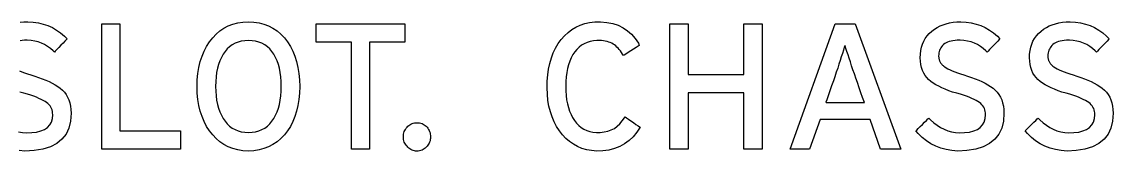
# Model space of a CAD drawing. Extents: x 1 to 47.7, y 0.2 to 35.
# Drawn here: x 7.578 to 9.867, y 24.496 to 24.767 of the extents above; entities that cross this region are included whole.
import ezdxf

# ---------------------------------------------------------------- set-up
doc = ezdxf.new("R2010")
doc.units = 0
doc.header["$MEASUREMENT"] = 0
doc.layers.add('8_0_____DWG', color=7, linetype='CONTINUOUS')

msp = doc.modelspace()

# ---------------------------------------------------------------- linework, layer by layer
at = {"layer": '8_0_____DWG'}
for points in [[(7.5752, 24.7656), (7.5829, 24.7663), (7.5913, 24.7666), (7.6024, 24.766), (7.6131, 24.7644), (7.6234, 24.762), (7.6332, 24.7587), (7.6426, 24.7545), (7.6515, 24.7494), (7.6599, 24.7434), (7.6679, 24.7365), (7.6733, 24.7309), (7.6718, 24.7294), (7.6688, 24.7263), (7.6649, 24.7222), (7.6604, 24.7176), (7.6559, 24.7129), (7.6517, 24.7086), (7.6485, 24.7052), (7.6467, 24.7033), (7.6439, 24.7057), (7.6383, 24.7107), (7.6324, 24.7152), (7.6262, 24.7189), (7.6196, 24.7221), (7.6127, 24.7245), (7.6054, 24.7264), (7.5978, 24.7276), (7.5899, 24.7281), (7.5838, 24.728), (7.5792, 24.7277), (7.5748, 24.7271)], [(7.7462, 24.5), (7.7462, 24.7624), (7.7842, 24.7624), (7.7842, 24.5384), (7.911, 24.5384), (7.911, 24.5), (7.7462, 24.5)], [(8.3075, 24.7239), (8.3075, 24.5), (8.2695, 24.5), (8.2695, 24.7239), (8.1953, 24.7239), (8.1953, 24.7624), (8.3818, 24.7624), (8.3818, 24.7239), (8.3075, 24.7239)], [(9.0924, 24.5), (9.0924, 24.6177), (8.9753, 24.6177), (8.9753, 24.5), (8.9373, 24.5), (8.9373, 24.7624), (8.9753, 24.7624), (8.9753, 24.6562), (9.0924, 24.6562), (9.0924, 24.7624), (9.1304, 24.7624), (9.1304, 24.5), (9.0924, 24.5)], [(9.3791, 24.5), (9.3571, 24.5623), (9.252, 24.5623), (9.2302, 24.5), (9.1894, 24.5), (9.2839, 24.7624), (9.3256, 24.7624), (9.4212, 24.5), (9.3791, 24.5)], [(7.5734, 24.6641), (7.5787, 24.6619), (7.5844, 24.6598), (7.5907, 24.6576), (7.5975, 24.6554), (7.6055, 24.653), (7.6137, 24.6503), (7.6214, 24.6475), (7.6288, 24.6445), (7.6356, 24.6414), (7.6421, 24.6381), (7.6481, 24.6347), (7.6537, 24.6311), (7.6589, 24.6274), (7.6636, 24.6234), (7.6678, 24.619), (7.6714, 24.6141), (7.6745, 24.6088), (7.677, 24.603), (7.679, 24.5968), (7.6804, 24.5901), (7.6813, 24.5829), (7.6817, 24.5753), (7.6806, 24.5588), (7.6771, 24.5441), (7.6711, 24.5314), (7.6626, 24.5207), (7.6517, 24.5118), (7.6383, 24.5049), (7.6225, 24.4999), (7.6041, 24.4968), (7.5851, 24.4959), (7.5726, 24.4969)], [(7.5718, 24.5364), (7.58, 24.5349), (7.5885, 24.5342), (7.5993, 24.5345), (7.6095, 24.5357), (7.6184, 24.538), (7.626, 24.5412), (7.6321, 24.5454), (7.6369, 24.5506), (7.6404, 24.5568), (7.6425, 24.5639), (7.6433, 24.5721), (7.6431, 24.5757), (7.6426, 24.5789), (7.6419, 24.582), (7.6408, 24.5849), (7.6393, 24.5877), (7.6376, 24.5904), (7.6355, 24.5929), (7.6331, 24.5953), (7.6304, 24.5976), (7.6271, 24.5998), (7.6233, 24.602), (7.6191, 24.6042), (7.6143, 24.6064), (7.6091, 24.6085), (7.6034, 24.6106), (7.5972, 24.6127), (7.5905, 24.6148), (7.5828, 24.617), (7.5742, 24.6196)]]:
    msp.add_lwpolyline(points, dxfattribs=at)
for points in [[(8.1612, 24.6313), (8.1608, 24.6173), (8.1595, 24.604), (8.1575, 24.5914), (8.1547, 24.5794), (8.1511, 24.5682), (8.1468, 24.5576), (8.1416, 24.5477), (8.1357, 24.5384), (8.129, 24.5298), (8.1216, 24.522), (8.1137, 24.5152), (8.1051, 24.5095), (8.0959, 24.5047), (8.0862, 24.501), (8.0758, 24.4982), (8.0649, 24.4965), (8.0534, 24.4958), (8.042, 24.4965), (8.0311, 24.4982), (8.0209, 24.501), (8.0113, 24.5047), (8.0023, 24.5095), (7.9938, 24.5152), (7.986, 24.522), (7.9788, 24.5298), (7.972, 24.5384), (7.966, 24.5477), (7.9607, 24.5576), (7.9563, 24.5682), (7.9526, 24.5794), (7.9498, 24.5914), (7.9477, 24.604), (7.9464, 24.6173), (7.9459, 24.6313), (7.9464, 24.6452), (7.9477, 24.6586), (7.9498, 24.6712), (7.9526, 24.6832), (7.9563, 24.6945), (7.9607, 24.7052), (7.966, 24.7152), (7.972, 24.7246), (7.9788, 24.7333), (7.986, 24.7409), (7.9938, 24.7476), (8.0023, 24.7532), (8.0113, 24.7579), (8.0209, 24.7616), (8.0311, 24.7642), (8.042, 24.7659), (8.0534, 24.7666), (8.0649, 24.7659), (8.0758, 24.7642), (8.0862, 24.7616), (8.0959, 24.7579), (8.1051, 24.7532), (8.1137, 24.7476), (8.1216, 24.7409), (8.129, 24.7333), (8.1357, 24.7246), (8.1416, 24.7152), (8.1468, 24.7052), (8.1511, 24.6945), (8.1547, 24.6832), (8.1575, 24.6712), (8.1595, 24.6586), (8.1608, 24.6452)], [(8.8746, 24.546), (8.8678, 24.5353), (8.8601, 24.5259), (8.8516, 24.5178), (8.8423, 24.511), (8.8322, 24.5054), (8.8212, 24.5011), (8.8095, 24.498), (8.7969, 24.4963), (8.7842, 24.4959), (8.7732, 24.4968), (8.7628, 24.4987), (8.7529, 24.5016), (8.7436, 24.5054), (8.7349, 24.5101), (8.7268, 24.5159), (8.7192, 24.5225), (8.7122, 24.5302), (8.7056, 24.5386), (8.6998, 24.5476), (8.6946, 24.5572), (8.6902, 24.5675), (8.6866, 24.5784), (8.6837, 24.59), (8.6816, 24.6022), (8.6803, 24.615), (8.6797, 24.6285), (8.6799, 24.6422), (8.681, 24.6553), (8.6828, 24.6678), (8.6854, 24.6797), (8.6887, 24.6909), (8.6928, 24.7015), (8.6976, 24.7115), (8.7032, 24.7209), (8.7095, 24.7296), (8.7163, 24.7375), (8.7237, 24.7444), (8.7316, 24.7505), (8.7401, 24.7555), (8.7491, 24.7596), (8.7587, 24.7628), (8.7689, 24.765), (8.7797, 24.7663), (8.7918, 24.7665), (8.8051, 24.7654), (8.8174, 24.7629), (8.8287, 24.7593), (8.8391, 24.7543), (8.8486, 24.7481), (8.8571, 24.7407), (8.8646, 24.732), (8.8712, 24.722), (8.8731, 24.7173), (8.8706, 24.7157), (8.8664, 24.713), (8.8611, 24.7096), (8.8554, 24.7059), (8.8498, 24.7022), (8.8449, 24.6991), (8.8414, 24.6969), (8.8399, 24.6959), (8.838, 24.699), (8.8357, 24.7024), (8.8334, 24.7056), (8.8311, 24.7085), (8.8286, 24.7113), (8.8262, 24.7138), (8.8236, 24.7162), (8.821, 24.7183), (8.8183, 24.7201), (8.8154, 24.7217), (8.8123, 24.7231), (8.8089, 24.7243), (8.8055, 24.7253), (8.8018, 24.7261), (8.7979, 24.7268), (8.7939, 24.7272), (8.7897, 24.7274), (8.7841, 24.7273), (8.7768, 24.7267), (8.77, 24.7253), (8.7636, 24.7234), (8.7576, 24.7208), (8.752, 24.7175), (8.7469, 24.7136), (8.7422, 24.709), (8.7379, 24.7038), (8.7339, 24.6979), (8.7304, 24.6914), (8.7273, 24.6844), (8.7248, 24.6769), (8.7226, 24.669), (8.721, 24.6605), (8.7198, 24.6515), (8.719, 24.642), (8.7188, 24.632), (8.719, 24.622), (8.7196, 24.6125), (8.7208, 24.6036), (8.7224, 24.5951), (8.7244, 24.5871), (8.727, 24.5797), (8.73, 24.5727), (8.7334, 24.5662), (8.7373, 24.5602), (8.7416, 24.5546), (8.7462, 24.5497), (8.7513, 24.5455), (8.7568, 24.5421), (8.7628, 24.5393), (8.7691, 24.5372), (8.7759, 24.5358), (8.7831, 24.535), (8.7911, 24.535), (8.7994, 24.5359), (8.8071, 24.5376), (8.8142, 24.5401), (8.8208, 24.5435), (8.8269, 24.5478), (8.8325, 24.5529), (8.8375, 24.559), (8.8419, 24.5658), (8.8437, 24.5674), (8.8463, 24.5656), (8.8504, 24.5627), (8.8554, 24.5592), (8.8608, 24.5555), (8.866, 24.5519), (8.8704, 24.5489), (8.8735, 24.5467)], [(9.6376, 24.5753), (9.6365, 24.5588), (9.633, 24.5441), (9.627, 24.5314), (9.6186, 24.5207), (9.6076, 24.5118), (9.5943, 24.5049), (9.5784, 24.4999), (9.5601, 24.4968), (9.541, 24.4959), (9.5285, 24.4969), (9.5166, 24.4989), (9.5053, 24.5019), (9.4946, 24.506), (9.4845, 24.5111), (9.475, 24.5172), (9.4661, 24.5244), (9.4579, 24.5326), (9.4532, 24.5383), (9.4548, 24.54), (9.4579, 24.5431), (9.462, 24.5471), (9.4666, 24.5517), (9.4712, 24.5562), (9.4753, 24.5603), (9.4784, 24.5635), (9.4802, 24.5652), (9.484, 24.5615), (9.4907, 24.5554), (9.4976, 24.55), (9.5047, 24.5454), (9.5122, 24.5416), (9.5198, 24.5386), (9.5278, 24.5364), (9.536, 24.5349), (9.5445, 24.5342), (9.5552, 24.5345), (9.5655, 24.5357), (9.5744, 24.538), (9.5819, 24.5412), (9.5881, 24.5454), (9.5929, 24.5506), (9.5964, 24.5568), (9.5985, 24.5639), (9.5992, 24.5721), (9.5991, 24.5757), (9.5986, 24.5789), (9.5978, 24.582), (9.5967, 24.5849), (9.5953, 24.5877), (9.5935, 24.5904), (9.5915, 24.5929), (9.5891, 24.5953), (9.5863, 24.5976), (9.5831, 24.5998), (9.5793, 24.602), (9.575, 24.6042), (9.5703, 24.6064), (9.565, 24.6085), (9.5593, 24.6106), (9.5531, 24.6127), (9.5464, 24.6148), (9.5387, 24.617), (9.5301, 24.6196), (9.522, 24.6224), (9.5144, 24.6253), (9.5073, 24.6284), (9.5008, 24.6316), (9.4948, 24.6349), (9.4893, 24.6384), (9.4843, 24.642), (9.4798, 24.6457), (9.4758, 24.6498), (9.4724, 24.6543), (9.4694, 24.6593), (9.4669, 24.6648), (9.465, 24.6707), (9.4636, 24.6771), (9.4627, 24.684), (9.4623, 24.6913), (9.4625, 24.699), (9.4633, 24.7063), (9.4647, 24.7133), (9.4668, 24.7199), (9.4695, 24.7261), (9.4728, 24.7319), (9.4767, 24.7374), (9.4812, 24.7424), (9.4864, 24.7471), (9.4918, 24.7512), (9.4975, 24.7548), (9.5036, 24.7579), (9.51, 24.7605), (9.5167, 24.7627), (9.5238, 24.7644), (9.5311, 24.7656), (9.5389, 24.7663), (9.5472, 24.7666), (9.5584, 24.766), (9.5691, 24.7644), (9.5793, 24.762), (9.5892, 24.7587), (9.5985, 24.7545), (9.6074, 24.7494), (9.6159, 24.7434), (9.6239, 24.7365), (9.6292, 24.7309), (9.6277, 24.7294), (9.6248, 24.7263), (9.6208, 24.7222), (9.6164, 24.7176), (9.6118, 24.7129), (9.6077, 24.7086), (9.6045, 24.7052), (9.6026, 24.7033), (9.5998, 24.7057), (9.5943, 24.7107), (9.5884, 24.7152), (9.5822, 24.7189), (9.5756, 24.7221), (9.5687, 24.7245), (9.5614, 24.7264), (9.5538, 24.7276), (9.5458, 24.7281), (9.5398, 24.728), (9.5351, 24.7277), (9.5307, 24.7271), (9.5267, 24.7264), (9.523, 24.7253), (9.5195, 24.7241), (9.5164, 24.7227), (9.5136, 24.721), (9.5111, 24.7191), (9.5089, 24.7169), (9.507, 24.7146), (9.5053, 24.7122), (9.5039, 24.7097), (9.5027, 24.7071), (9.5018, 24.7043), (9.5011, 24.7014), (9.5008, 24.6985), (9.5007, 24.6954), (9.5007, 24.6939), (9.5008, 24.6924), (9.5009, 24.691), (9.5012, 24.6896), (9.5015, 24.6883), (9.5018, 24.687), (9.5022, 24.6858), (9.5027, 24.6846), (9.5033, 24.6835), (9.5039, 24.6822), (9.5047, 24.681), (9.5055, 24.6798), (9.5065, 24.6786), (9.5075, 24.6774), (9.5087, 24.6762), (9.51, 24.6751), (9.5114, 24.6739), (9.5134, 24.6724), (9.5166, 24.6704), (9.5203, 24.6683), (9.5246, 24.6662), (9.5293, 24.6641), (9.5346, 24.6619), (9.5404, 24.6598), (9.5467, 24.6576), (9.5535, 24.6554), (9.5615, 24.653), (9.5696, 24.6503), (9.5774, 24.6475), (9.5847, 24.6445), (9.5916, 24.6414), (9.5981, 24.6381), (9.6041, 24.6347), (9.6097, 24.6311), (9.6149, 24.6274), (9.6196, 24.6234), (9.6237, 24.619), (9.6273, 24.6141), (9.6304, 24.6088), (9.6329, 24.603), (9.6349, 24.5968), (9.6364, 24.5901), (9.6373, 24.5829)], [(9.8667, 24.5753), (9.8656, 24.5588), (9.8621, 24.5441), (9.8561, 24.5314), (9.8476, 24.5207), (9.8367, 24.5118), (9.8233, 24.5049), (9.8075, 24.4999), (9.7892, 24.4968), (9.7701, 24.4959), (9.7576, 24.4969), (9.7457, 24.4989), (9.7344, 24.5019), (9.7237, 24.506), (9.7136, 24.5111), (9.7041, 24.5172), (9.6952, 24.5244), (9.6869, 24.5326), (9.6823, 24.5383), (9.6839, 24.54), (9.687, 24.5431), (9.6911, 24.5471), (9.6956, 24.5517), (9.7002, 24.5562), (9.7043, 24.5603), (9.7075, 24.5635), (9.7092, 24.5652), (9.7131, 24.5615), (9.7197, 24.5554), (9.7266, 24.55), (9.7338, 24.5454), (9.7412, 24.5416), (9.7489, 24.5386), (9.7569, 24.5364), (9.7651, 24.5349), (9.7735, 24.5342), (9.7843, 24.5345), (9.7946, 24.5357), (9.8034, 24.538), (9.811, 24.5412), (9.8172, 24.5454), (9.822, 24.5506), (9.8254, 24.5568), (9.8275, 24.5639), (9.8283, 24.5721), (9.8281, 24.5757), (9.8277, 24.5789), (9.8269, 24.582), (9.8258, 24.5849), (9.8243, 24.5877), (9.8226, 24.5904), (9.8205, 24.5929), (9.8182, 24.5953), (9.8154, 24.5976), (9.8121, 24.5998), (9.8084, 24.602), (9.8041, 24.6042), (9.7993, 24.6064), (9.7941, 24.6085), (9.7884, 24.6106), (9.7822, 24.6127), (9.7755, 24.6148), (9.7678, 24.617), (9.7592, 24.6196), (9.7511, 24.6224), (9.7435, 24.6253), (9.7364, 24.6284), (9.7299, 24.6316), (9.7239, 24.6349), (9.7183, 24.6384), (9.7134, 24.642), (9.7089, 24.6457), (9.7049, 24.6498), (9.7014, 24.6543), (9.6985, 24.6593), (9.696, 24.6648), (9.6941, 24.6707), (9.6926, 24.6771), (9.6917, 24.684), (9.6913, 24.6913), (9.6915, 24.699), (9.6924, 24.7063), (9.6938, 24.7133), (9.6959, 24.7199), (9.6985, 24.7261), (9.7018, 24.7319), (9.7058, 24.7374), (9.7103, 24.7424), (9.7154, 24.7471), (9.7209, 24.7512), (9.7266, 24.7548), (9.7327, 24.7579), (9.7391, 24.7605), (9.7458, 24.7627), (9.7528, 24.7644), (9.7602, 24.7656), (9.7679, 24.7663), (9.7763, 24.7666), (9.7874, 24.766), (9.7982, 24.7644), (9.8084, 24.762), (9.8182, 24.7587), (9.8276, 24.7545), (9.8365, 24.7494), (9.8449, 24.7434), (9.8529, 24.7365), (9.8583, 24.7309), (9.8568, 24.7294), (9.8539, 24.7263), (9.8499, 24.7222), (9.8454, 24.7176), (9.8409, 24.7129), (9.8368, 24.7086), (9.8335, 24.7052), (9.8317, 24.7033), (9.8289, 24.7057), (9.8233, 24.7107), (9.8175, 24.7152), (9.8112, 24.7189), (9.8047, 24.7221), (9.7977, 24.7245), (9.7905, 24.7264), (9.7828, 24.7276), (9.7749, 24.7281), (9.7688, 24.728), (9.7642, 24.7277), (9.7598, 24.7271), (9.7558, 24.7264), (9.752, 24.7253), (9.7486, 24.7241), (9.7455, 24.7227), (9.7427, 24.721), (9.7402, 24.7191), (9.738, 24.7169), (9.736, 24.7146), (9.7343, 24.7122), (9.7329, 24.7097), (9.7318, 24.7071), (9.7309, 24.7043), (9.7302, 24.7014), (9.7298, 24.6985), (9.7297, 24.6954), (9.7298, 24.6939), (9.7299, 24.6924), (9.73, 24.691), (9.7302, 24.6896), (9.7305, 24.6883), (9.7309, 24.687), (9.7313, 24.6858), (9.7318, 24.6846), (9.7323, 24.6835), (9.733, 24.6822), (9.7337, 24.681), (9.7346, 24.6798), (9.7355, 24.6786), (9.7366, 24.6774), (9.7378, 24.6762), (9.7391, 24.6751), (9.7404, 24.6739), (9.7425, 24.6724), (9.7457, 24.6704), (9.7494, 24.6683), (9.7537, 24.6662), (9.7584, 24.6641), (9.7637, 24.6619), (9.7694, 24.6598), (9.7757, 24.6576), (9.7825, 24.6554), (9.7905, 24.653), (9.7987, 24.6503), (9.8065, 24.6475), (9.8138, 24.6445), (9.8207, 24.6414), (9.8271, 24.6381), (9.8332, 24.6347), (9.8388, 24.6311), (9.8439, 24.6274), (9.8486, 24.6234), (9.8528, 24.619), (9.8564, 24.6141), (9.8595, 24.6088), (9.862, 24.603), (9.864, 24.5968), (9.8654, 24.5901), (9.8663, 24.5829)], [(8.1225, 24.6313), (8.1222, 24.6416), (8.1215, 24.6514), (8.1203, 24.6606), (8.1186, 24.6693), (8.1164, 24.6775), (8.1138, 24.6851), (8.1106, 24.6922), (8.107, 24.6988), (8.1029, 24.7048), (8.0983, 24.71), (8.0933, 24.7146), (8.0878, 24.7184), (8.0818, 24.7216), (8.0754, 24.7241), (8.0685, 24.7259), (8.0612, 24.727), (8.0534, 24.7274), (8.0458, 24.727), (8.0386, 24.7259), (8.0318, 24.7241), (8.0255, 24.7216), (8.0196, 24.7184), (8.0142, 24.7146), (8.0092, 24.71), (8.0046, 24.7048), (8.0004, 24.6988), (7.9968, 24.6922), (7.9936, 24.6851), (7.9909, 24.6775), (7.9886, 24.6693), (7.9869, 24.6606), (7.9857, 24.6514), (7.985, 24.6416), (7.9847, 24.6313), (7.985, 24.6211), (7.9857, 24.6114), (7.9869, 24.6023), (7.9886, 24.5937), (7.9909, 24.5856), (7.9936, 24.578), (7.9968, 24.571), (8.0004, 24.5644), (8.0046, 24.5583), (8.0092, 24.5529), (8.0142, 24.5481), (8.0196, 24.5441), (8.0255, 24.5408), (8.0318, 24.5382), (8.0386, 24.5364), (8.0458, 24.5353), (8.0534, 24.5349), (8.0612, 24.5353), (8.0685, 24.5364), (8.0754, 24.5382), (8.0818, 24.5408), (8.0878, 24.5441), (8.0933, 24.5481), (8.0983, 24.5529), (8.1029, 24.5583), (8.107, 24.5644), (8.1106, 24.571), (8.1138, 24.578), (8.1164, 24.5856), (8.1186, 24.5937), (8.1203, 24.6023), (8.1215, 24.6114), (8.1222, 24.6211)], [(9.324, 24.6578), (9.3211, 24.6664), (9.3183, 24.6747), (9.3156, 24.6826), (9.3131, 24.6902), (9.3108, 24.6975), (9.3086, 24.7043), (9.3065, 24.7109), (9.3046, 24.7171), (9.3028, 24.7135), (9.301, 24.7071), (9.2989, 24.7004), (9.2967, 24.6933), (9.2943, 24.6858), (9.2918, 24.6779), (9.2891, 24.6697), (9.2862, 24.661), (9.2847, 24.6565), (9.2829, 24.6515), (9.28, 24.6432), (9.2764, 24.6329), (9.2726, 24.622), (9.2691, 24.6117), (9.2662, 24.6034), (9.2644, 24.5983), (9.2647, 24.5974), (9.2704, 24.5974), (9.2808, 24.5974), (9.2943, 24.5974), (9.309, 24.5974), (9.3232, 24.5974), (9.3351, 24.5974), (9.3429, 24.5974), (9.345, 24.5975), (9.3438, 24.6009), (9.3413, 24.6081), (9.3379, 24.6178), (9.3341, 24.6287), (9.3304, 24.6395), (9.3271, 24.6488), (9.3248, 24.6553)], [(8.4355, 24.5254), (8.4353, 24.5226), (8.4349, 24.5199), (8.4343, 24.5173), (8.4335, 24.5148), (8.4325, 24.5124), (8.4312, 24.5101), (8.4298, 24.508), (8.4281, 24.5059), (8.4263, 24.5039), (8.4243, 24.5021), (8.4222, 24.5006), (8.4199, 24.4992), (8.4176, 24.4981), (8.4151, 24.4972), (8.4125, 24.4965), (8.4098, 24.496), (8.407, 24.4958), (8.4042, 24.496), (8.4015, 24.4965), (8.399, 24.4972), (8.3966, 24.4981), (8.3943, 24.4992), (8.3921, 24.5006), (8.39, 24.5021), (8.388, 24.5039), (8.3861, 24.5059), (8.3843, 24.508), (8.3827, 24.5101), (8.3814, 24.5124), (8.3803, 24.5148), (8.3795, 24.5173), (8.3789, 24.5199), (8.3785, 24.5226), (8.3784, 24.5254), (8.3785, 24.5284), (8.3789, 24.5312), (8.3795, 24.534), (8.3803, 24.5366), (8.3814, 24.539), (8.3827, 24.5414), (8.3843, 24.5437), (8.3861, 24.5458), (8.388, 24.5478), (8.39, 24.5495), (8.3921, 24.551), (8.3943, 24.5523), (8.3966, 24.5534), (8.399, 24.5542), (8.4015, 24.5548), (8.4042, 24.5553), (8.407, 24.5554), (8.4098, 24.5553), (8.4125, 24.5548), (8.4151, 24.5542), (8.4176, 24.5534), (8.4199, 24.5523), (8.4222, 24.551), (8.4243, 24.5495), (8.4263, 24.5478), (8.4281, 24.5458), (8.4298, 24.5437), (8.4312, 24.5414), (8.4325, 24.539), (8.4335, 24.5366), (8.4343, 24.534), (8.4349, 24.5312), (8.4353, 24.5284)]]:
    msp.add_lwpolyline(points, close=True, dxfattribs=at)

doc.saveas('drawing.dxf')
